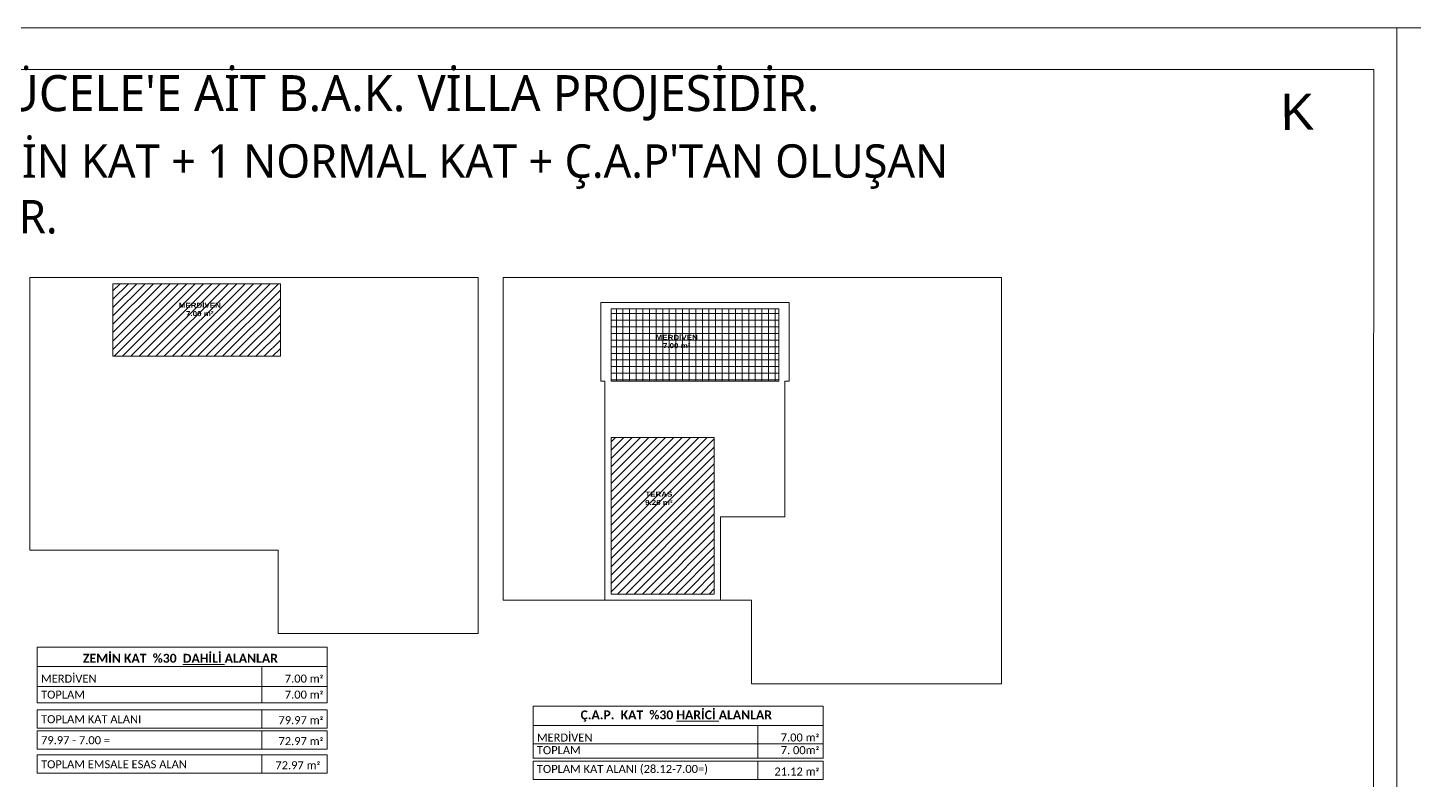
# Model space of a CAD drawing. Header units: millimetres. Extents: x 14753 to 45183, y 5640 to 19518.
# Drawn here: x 16334 to 17998, y 13415 to 14317 of the extents above; entities that cross this region are included whole.
import ezdxf

# ---------------------------------------------------------------- set-up
doc = ezdxf.new("R2010")
doc.units = ezdxf.units.MM
for name, color, linetype, lineweight in [('CERCEVE', 66, 'Continuous', 0), ('k tarama', 252, 'Continuous', 9), ('KAKS', 220, 'Continuous', 5), ('TEFRİŞ', 63, 'Continuous', 18)]:
    doc.layers.add(name, color=color, linetype=linetype, lineweight=lineweight)
doc.layers.add('YAzı', color=7, linetype='Continuous')
doc.styles.get("Standard").update_dxf_attribs({"font": 'arial.ttf'})
doc.styles.add('style1', font='arial.ttf', dxfattribs={"height": 10})
doc.styles.add('Vaziyet Yazı', font='bgothm.ttf', dxfattribs={"height": 25})

msp = doc.modelspace()

# ---------------------------------------------------------------- hatches: boundary and pattern name
at = {"layer": 'TEFRİŞ'}
h = msp.add_hatch(dxfattribs=at)
h.set_pattern_fill('JIS_WOOD', color=256, scale=10)
h.set_pattern_definition([(45, (-174799.4964, -2263064.1666), (-4.999999992, 4.999999992), [])])
h.paths.add_polyline_path([(16637.1, 14010.1), (16436.1, 14010.1), (16436.1, 13923.1), (16637.1, 13923.1)])
h.paths.add_polyline_path([(16514, 13966.4), (16566.7, 13966.4), (16566.7, 13991.2), (16514, 13991.2)], flags=24)
h = msp.add_hatch(dxfattribs=at)
h.set_pattern_fill('NET', color=256, scale=2.5)
h.set_pattern_definition([(0, (15016.267, 10092.778), (0, 7.9375), []), (90, (15016.267, 10092.778), (-7.9375, 5e-16), [])])
h.paths.add_polyline_path([(17235.1, 13893.1), (17235.1, 13980.1), (17034.1, 13980.1), (17034.1, 13893.1)])
h.paths.add_polyline_path([(17086.4, 13928), (17139.1, 13928), (17139.1, 13952.7), (17086.4, 13952.7)], flags=24)
h = msp.add_hatch(dxfattribs=at)
h.set_pattern_fill('JIS_WOOD', color=256, scale=10)
h.set_pattern_definition([(45, (15016.267, 10092.778), (-5, 5), [])])
h.paths.add_polyline_path([(17034.1, 13638.1), (17157.6, 13638.1), (17157.6, 13825.6), (17034.1, 13825.6)])

# ---------------------------------------------------------------- linework, layer by layer
at = {"layer": 'CERCEVE'}
for p, q in [((16345.4, 13551.1, -574.2), (16693.4, 13551.1, -574.2)), ((16614.9, 13551.1, -574.2), (16614.9, 13507.5, -574.2)), ((16345.4, 13527.2, -574.2), (16693.4, 13527.2, -574.2)), ((16345.4, 13507.5, -574.2), (16693.4, 13507.5, -574.2)), ((16614.9, 13499.3, -574.2), (16614.9, 13477.4, -574.2)), ((16940.4, 13480.5, -574.2), (17288.4, 13480.5, -574.2)), ((17210, 13480.5, -574.2), (17210, 13441, -574.2)), ((16614.9, 13474.1, -574.2), (16614.9, 13452.2, -574.2)), ((16345.4, 13445.3, -574.2), (16693.4, 13445.3, -574.2)), ((16614.9, 13445.3, -574.2), (16614.9, 13423.4, -574.2)), ((16940.4, 13458.6, -574.2), (17288.4, 13458.6, -574.2)), ((17210, 13437.7, -574.2), (17210, 13415.8, -574.2))]:
    msp.add_line(p, q, dxfattribs=at)
at = {"layer": 'CERCEVE', "lineweight": 0}
msp.add_line((16940.4, 13441.4, -574.2), (17288.4, 13441.4, -574.2), dxfattribs=at)
at = {"layer": 'CERCEVE'}
for points in [[(15693.9, 10427), (15696.3, 14317), (17976.9, 14317), (17976.9, 10427), (15693.9, 10427)], [(17976.9, 10427), (17976.9, 14317), (23446.6, 14317), (23446.6, 10427), (17976.9, 10427)]]:
    msp.add_lwpolyline(points, dxfattribs=at)
msp.add_lwpolyline([(15743.9, 10477), (15746.3, 14267), (17949.4, 14267), (17946.9, 10477)], close=True, dxfattribs=at)
at = {"layer": 'CERCEVE', "lineweight": 0, "elevation": -574.2}
for points in [[(16345.4, 13507.5), (16345.4, 13574.4), (16693.4, 13574.4), (16693.4, 13507.5)], [(16940.4, 13441), (16940.4, 13503.8), (17288.4, 13503.8), (17288.4, 13441)]]:
    msp.add_lwpolyline(points, dxfattribs=at)
for points in [[(16693.4, 13499.3), (16693.4, 13477.4), (16345.4, 13477.4), (16345.4, 13499.3)], [(16693.4, 13474.1), (16693.4, 13452.2), (16345.4, 13452.2), (16345.4, 13474.1)], [(16693.4, 13445.3), (16693.4, 13423.4), (16345.4, 13423.4), (16345.4, 13445.3)], [(17288.4, 13437.7), (17288.4, 13415.8), (16940.4, 13415.8), (16940.4, 13437.7)]]:
    msp.add_lwpolyline(points, close=True, dxfattribs=at)
at = {"layer": 'KAKS', "color": 3}
for points in [[(16336.6, 14017.6), (16874.6, 14017.6), (16874.6, 13590.6), (16634.6, 13590.6), (16634.6, 13690.6), (16336.6, 13690.6)], [(16436.1, 14010.1), (16637.1, 14010.1), (16637.1, 13923.1), (16436.1, 13923.1)], [(17502.6, 14017.6), (17502.6, 13652.6), (17502.6, 13530.6), (17202.6, 13530.6), (17202.6, 13630.6), (16904.6, 13630.6), (16904.6, 14017.6)], [(17242.6, 13730.6), (17242.6, 13893.1), (17247.6, 13893.1), (17247.6, 13987.6), (17021.6, 13987.6), (17021.6, 13893.1), (17026.6, 13893.1), (17026.6, 13630.6), (17165.1, 13630.6), (17165.1, 13730.6)], [(17034.1, 13980.1), (17235.1, 13980.1), (17235.1, 13893.1), (17034.1, 13893.1)], [(17034.1, 13825.6), (17157.6, 13825.6), (17157.6, 13638.1), (17034.1, 13638.1)]]:
    msp.add_lwpolyline(points, close=True, dxfattribs=at)

# ---------------------------------------------------------------- texts
at = {"layer": 'k tarama', "lineweight": 0}
msp.add_text('K', height=43.4, rotation=0.3216, dxfattribs=at).set_placement((17837.6, 14194.5))
msp.add_text('K', height=43.4, rotation=0.3216, dxfattribs=at).set_placement((17837.6, 14194.5))
at = {"layer": 'YAzı', "attachment_point": 1, "style": 'style1'}
for s, width, insert, char_height in [("\\pt648;{\\fSegoe UI|b0|i0|c162|p34;SAYIN YUSUF ANIL YÜCELE'E AİT B.A.K. VİLLA PROJESİDİR.}", 5032.612, (15768.4, 14260.2), 43.2), ("\\pt600;{\\fSegoe UI|b0|i0|c162|p34;1. BODRUM KAT + ZEMİN KAT + 1 NORMAL KAT + Ç.A.P'TAN OLUŞAN B.A.K. VİLLA PROJESİDİR.}", 1673.632, (15768.4, 14177.2), 40)]:
    msp.add_mtext_dynamic_manual_height_columns(s, width=width, gutter_width=12.5, heights=[0], dxfattribs=dict(at, insert=insert, char_height=char_height))
at = {"layer": 'YAzı', "color": 7, "lineweight": -2, "char_height": 5.76, "width": 137.701, "attachment_point": 5, "style": 'Vaziyet Yazı'}
for s, insert in [('{\\fArial Black|b0|i0|c162|p34;\\H1.04167x;MERDİVEN \\P7.00 m²}', (16540.4, 13979.2)), ('{\\fArial Black|b0|i0|c162|p34;\\H1.04167x;MERDİVEN \\P7.00 m²}', (17112.7, 13940.8)), ('{\\fArial Black|b0|i0|c162|p34;\\H1.04167x;TERAS\\P9.26 m²}', (17091.3, 13752.8))]:
    msp.add_mtext(s, dxfattribs=dict(at, insert=insert))
at = {"layer": 'YAzı', "lineweight": 0, "char_height": 10.668, "width": 470.143, "attachment_point": 8}
for s, insert in [('\\pt32.004,37.338;{\\fCalibri|b1|i0|c162|p34;ZEMİN KAT  %30  \\LDAHİLİ\\fCalibri|b1|i0|c0|p34; \\lALANLAR}', (16517.2, 13555.6, -574.2)), ('\\pt32.004,37.338,288.036;{\\fCalibri|b1|i0|c162|p34;Ç.A.P.  KAT  %30 \\LHARİCİ \\fCalibri|b1|i0|c0|p34;\\lALANLAR}', (17112.2, 13485.1, -574.2))]:
    msp.add_mtext(s, dxfattribs=dict(at, insert=insert))
at = {"layer": 'YAzı', "char_height": 9.601}
for s, insert, width, attachment_point in [('{\\fCalibri|b0|i0|c162|p34;MERDİVEN }', (16349.9, 13531.8, -574.2), 172.828, 7), ('{\\fCalibri|b0|i0|c162|p34;7.00 \\fCalibri|b0|i0|c0|p34;m\\fISOCPEUR|b0|i0|c162|p34;²}', (16688.8, 13531.8, -574.2), 87.484, 9), ('{\\fCalibri|b0|i0|c162|p34;TOPLAM}', (16349.9, 13512.6, -574.2), 203.181, 7), ('{\\fCalibri|b0|i0|c162|p34;7.00 \\fCalibri|b0|i0|c0|p34;m\\fISOCPEUR|b0|i0|c162|p34;²}', (16688.8, 13512.6, -574.2), 87.484, 9), ('{\\fCalibri|b0|i0|c0|p34;TOPLAM\\fCalibri|b0|i0|c162|p34; KAT ALANI}', (16349.9, 13483.1, -574.2), 172.828, 7), ('{\\fCalibri|b0|i0|c162|p34;79.97 m\\fISOCPEUR|b0|i0|c162|p34;²}', (16688.8, 13481.9, -574.2), 87.484, 9), ('{\\fCalibri|b0|i0|c162|p34;79.97 - 7.00 =}', (16349.9, 13457.9, -574.2), 199.866, 7), ('{\\fCalibri|b0|i0|c162|p34;72.97 m\\fISOCPEUR|b0|i0|c162|p34;²}', (16688.8, 13456.8, -574.2), 87.484, 9), ('{\\fCalibri|b0|i0|c162|p34;MERDİVEN }', (16944.9, 13461.2, -574.2), 172.828, 7), ('{\\fCalibri|b0|i0|c162|p34;7.00 \\fCalibri|b0|i0|c0|p34;m\\fISOCPEUR|b0|i0|c162|p34;²}', (17283.9, 13461.2, -574.2), 87.484, 9), ('{\\fCalibri|b0|i0|c162|p34;TOPLAM}', (16944.9, 13446, -574.2), 203.181, 7), ('{\\fCalibri|b0|i0|c162|p34;7. 00\\fCalibri|b0|i0|c0|p34;m\\fISOCPEUR|b0|i0|c162|p34;²}', (17283.9, 13446, -574.2), 87.484, 9), ('{\\fCalibri|b0|i0|c0|p34;TOPLAM\\fCalibri|b0|i0|c162|p34; KAT ALANI (28.12-7.00=)}', (16944.9, 13421.5, -574.2), 214.539, 7), ('{\\fCalibri|b0|i0|c162|p34;21.12 m\\fISOCPEUR|b0|i0|c162|p34;²}', (17283.9, 13420.4, -574.2), 87.484, 9)]:
    msp.add_mtext(s, dxfattribs=dict(at, insert=insert, width=width, attachment_point=attachment_point))
at = {"layer": 'YAzı', "color": 1, "char_height": 9.601, "width": 187.357, "attachment_point": 7}
for s, insert in [('{\\fCalibri|b0|i0|c0|p34;TOPLAM\\fCalibri|b0|i0|c162|p34; EMSALE ESAS ALAN}', (16349.9, 13429.1, -574.2)), ('{\\fCalibri|b0|i0|c162|p34;72.97 m\\fISOCPEUR|b0|i0|c162|p34;²}', (16631.1, 13427.9, -574.2))]:
    msp.add_mtext(s, dxfattribs=dict(at, insert=insert))

doc.saveas('drawing.dxf')
